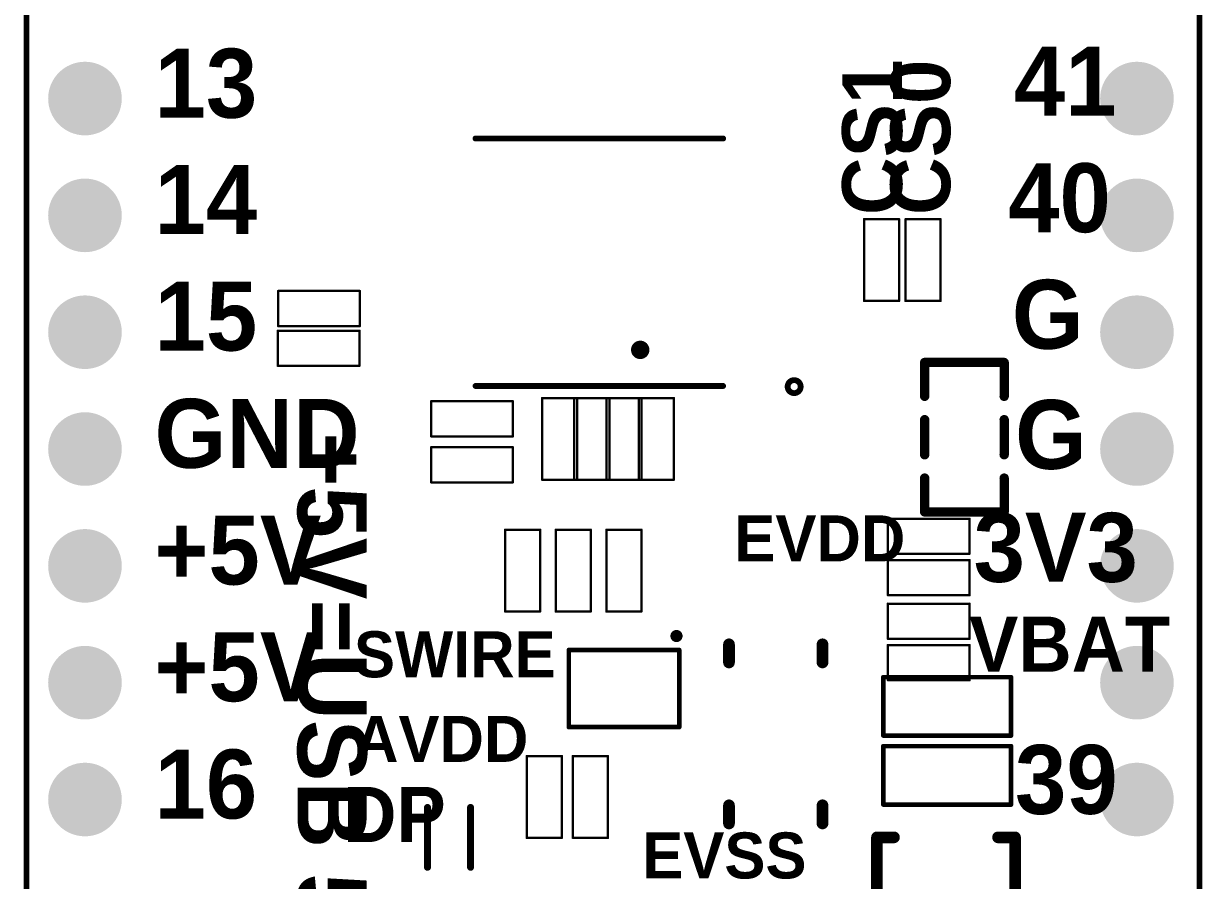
# Model space of a CAD drawing. Header units: millimetres. Extents: x 0.2 to 25.9, y -1.5 to 53.9.
# Drawn here: x 0.25 to 25.87, y 14.16 to 32.79 of the extents above; entities that cross this region are included whole.
import ezdxf

# ---------------------------------------------------------------- set-up
doc = ezdxf.new("R2010")
doc.units = ezdxf.units.MM
for name, color, linetype in [('KeepOutLayer', 6, 'Continuous'), ('MultiLayer', 9, 'Continuous'), ('PadHoleLayer', 156, 'Continuous'), ('TopOverlay', 2, 'Continuous')]:
    doc.layers.add(name, color=color, linetype=linetype)
doc.styles.add('Alibaba PuHuiTi Medium', font='', dxfattribs={"height": 0.2})
doc.styles.add('阿里巴巴普惠体 Heavy', font='', dxfattribs={"height": 0.2})
doc.styles.get('Alibaba PuHuiTi Medium').set_extended_font_data('Alibaba PuHuiTi Medium', bold=True)
doc.styles.get('阿里巴巴普惠体 Heavy').set_extended_font_data('阿里巴巴普惠体 Heavy', bold=True)

# ---------------------------------------------------------------- blocks, each defined once
blk = doc.blocks.new('RES_0402_2')
at = {"layer": 'TopOverlay', "const_width": 0.0508}
for points in [[(0.889, 0.381), (-0.889, 0.381)], [(-0.889, -0.381), (-0.889, 0.381)], [(0.889, -0.381), (0.889, 0.381)], [(0.889, -0.381), (-0.889, -0.381)]]:
    blk.add_lwpolyline(points, dxfattribs=at)
at = {"layer": 'TopOverlay', "const_width": 0.0254}
for points in [[(-0.9017, 0.381, 1), (-0.8763, 0.381, 1)], [(-0.9017, 0.381, 1), (-0.8763, 0.381, 1)], [(0.8763, 0.381, 1), (0.9017, 0.381, 1)], [(0.8763, 0.381, 1), (0.9017, 0.381, 1)], [(-0.9017, -0.381, 1), (-0.8763, -0.381, 1)], [(-0.9017, -0.381, 1), (-0.8763, -0.381, 1)], [(0.8763, -0.381, 1), (0.9017, -0.381, 1)], [(0.8763, -0.381, 1), (0.9017, -0.381, 1)]]:
    blk.add_lwpolyline(points, format="xyb", close=True, dxfattribs=at)
blk = doc.blocks.new('RES_0402_3')
at = {"layer": 'TopOverlay', "const_width": 0.0508}
for points in [[(-0.889, 0.381), (-0.889, -0.381)], [(-0.889, 0.381), (0.889, 0.381)], [(0.889, 0.381), (0.889, -0.381)], [(-0.889, -0.381), (0.889, -0.381)]]:
    blk.add_lwpolyline(points, dxfattribs=at)
at = {"layer": 'TopOverlay', "const_width": 0.0254}
for points in [[(-0.9017, 0.381, 1), (-0.8763, 0.381, 1)], [(-0.9017, 0.381, 1), (-0.8763, 0.381, 1)], [(0.8763, 0.381, 1), (0.9017, 0.381, 1)], [(0.8763, 0.381, 1), (0.9017, 0.381, 1)], [(-0.9017, -0.381, 1), (-0.8763, -0.381, 1)], [(-0.9017, -0.381, 1), (-0.8763, -0.381, 1)], [(0.8763, -0.381, 1), (0.9017, -0.381, 1)], [(0.8763, -0.381, 1), (0.9017, -0.381, 1)]]:
    blk.add_lwpolyline(points, format="xyb", close=True, dxfattribs=at)
blk = doc.blocks.new('RES_0402_4')
at = {"layer": 'TopOverlay', "const_width": 0.0508}
for points in [[(-0.889, 0.381), (0.889, 0.381)], [(-0.889, 0.381), (-0.889, -0.381)], [(0.889, 0.381), (0.889, -0.381)], [(-0.889, -0.381), (0.889, -0.381)]]:
    blk.add_lwpolyline(points, dxfattribs=at)
at = {"layer": 'TopOverlay', "const_width": 0.0254}
for points in [[(-0.9017, 0.381, 1), (-0.8763, 0.381, 1)], [(-0.9017, 0.381, 1), (-0.8763, 0.381, 1)], [(0.8763, 0.381, 1), (0.9017, 0.381, 1)], [(0.8763, 0.381, 1), (0.9017, 0.381, 1)], [(-0.9017, -0.381, 1), (-0.8763, -0.381, 1)], [(-0.9017, -0.381, 1), (-0.8763, -0.381, 1)], [(0.8763, -0.381, 1), (0.9017, -0.381, 1)], [(0.8763, -0.381, 1), (0.9017, -0.381, 1)]]:
    blk.add_lwpolyline(points, format="xyb", close=True, dxfattribs=at)
blk = doc.blocks.new('RES_0402_5')
at = {"layer": 'TopOverlay', "const_width": 0.0508}
for points in [[(-0.889, 0.381), (-0.889, -0.381)], [(-0.889, 0.381), (0.889, 0.381)], [(0.889, 0.381), (0.889, -0.381)], [(-0.889, -0.381), (0.889, -0.381)]]:
    blk.add_lwpolyline(points, dxfattribs=at)
at = {"layer": 'TopOverlay', "const_width": 0.0254}
for points in [[(-0.9017, 0.381, 1), (-0.8763, 0.381, 1)], [(-0.9017, 0.381, 1), (-0.8763, 0.381, 1)], [(0.8763, 0.381, 1), (0.9017, 0.381, 1)], [(0.8763, 0.381, 1), (0.9017, 0.381, 1)], [(-0.9017, -0.381, 1), (-0.8763, -0.381, 1)], [(-0.9017, -0.381, 1), (-0.8763, -0.381, 1)], [(0.8763, -0.381, 1), (0.9017, -0.381, 1)], [(0.8763, -0.381, 1), (0.9017, -0.381, 1)]]:
    blk.add_lwpolyline(points, format="xyb", close=True, dxfattribs=at)
blk = doc.blocks.new('CAP_0402_9')
at = {"layer": 'TopOverlay', "const_width": 0.0508}
for points in [[(-0.889, -0.381), (-0.889, 0.381)], [(0.889, 0.381), (-0.889, 0.381)], [(0.889, 0.381), (0.889, -0.381)], [(0.889, -0.381), (-0.889, -0.381)]]:
    blk.add_lwpolyline(points, dxfattribs=at)
at = {"layer": 'TopOverlay', "const_width": 0.0254}
for points in [[(-0.902, 0.381, 1), (-0.876, 0.381, 1)], [(-0.902, 0.381, 1), (-0.876, 0.381, 1)], [(0.876, 0.381, 1), (0.902, 0.381, 1)], [(0.876, 0.381, 1), (0.902, 0.381, 1)], [(-0.902, -0.381, 1), (-0.876, -0.381, 1)], [(-0.902, -0.381, 1), (-0.876, -0.381, 1)], [(0.876, -0.381, 1), (0.902, -0.381, 1)], [(0.876, -0.381, 1), (0.902, -0.381, 1)]]:
    blk.add_lwpolyline(points, format="xyb", close=True, dxfattribs=at)
blk = doc.blocks.new('CAP_0402_10')
at = {"layer": 'TopOverlay', "const_width": 0.0508}
for points in [[(0.889, 0.381), (-0.889, 0.381)], [(-0.889, -0.381), (-0.889, 0.381)], [(0.889, 0.381), (0.889, -0.381)], [(0.889, -0.381), (-0.889, -0.381)]]:
    blk.add_lwpolyline(points, dxfattribs=at)
at = {"layer": 'TopOverlay', "const_width": 0.0254}
for points in [[(-0.902, 0.381, 1), (-0.876, 0.381, 1)], [(-0.902, 0.381, 1), (-0.876, 0.381, 1)], [(0.876, 0.381, 1), (0.902, 0.381, 1)], [(0.876, 0.381, 1), (0.902, 0.381, 1)], [(-0.902, -0.381, 1), (-0.876, -0.381, 1)], [(-0.902, -0.381, 1), (-0.876, -0.381, 1)], [(0.876, -0.381, 1), (0.902, -0.381, 1)], [(0.876, -0.381, 1), (0.902, -0.381, 1)]]:
    blk.add_lwpolyline(points, format="xyb", close=True, dxfattribs=at)
blk = doc.blocks.new('L0805_11')
at = {"layer": 'TopOverlay', "const_width": 0.203}
for points in [[(-1.626, 0.864), (-1.626, -0.864)], [(-1.626, 0.864), (-0.889, 0.864)], [(-0.381, 0.864), (0.381, 0.864)], [(0.889, 0.864), (1.626, 0.864)], [(1.626, 0.864), (1.626, -0.864)], [(-1.626, -0.864), (-0.889, -0.864)], [(-0.381, -0.864), (0.381, -0.864)], [(0.889, -0.864), (1.626, -0.864)]]:
    blk.add_lwpolyline(points, dxfattribs=at)
at = {"layer": 'TopOverlay', "const_width": 0.102}
for points in [[(-1.676, 0.864, 1), (-1.575, 0.864, 1)], [(-1.676, 0.864, 1), (-1.575, 0.864, 1)], [(-0.94, 0.864, 1), (-0.838, 0.864, 1)], [(-0.432, 0.864, 1), (-0.33, 0.864, 1)], [(0.33, 0.864, 1), (0.432, 0.864, 1)], [(0.838, 0.864, 1), (0.94, 0.864, 1)], [(1.575, 0.864, 1), (1.676, 0.864, 1)], [(1.575, 0.864, 1), (1.676, 0.864, 1)], [(-1.676, -0.864, 1), (-1.575, -0.864, 1)], [(-1.676, -0.864, 1), (-1.575, -0.864, 1)], [(-0.94, -0.864, 1), (-0.838, -0.864, 1)], [(-0.432, -0.864, 1), (-0.33, -0.864, 1)], [(0.33, -0.864, 1), (0.432, -0.864, 1)], [(0.838, -0.864, 1), (0.94, -0.864, 1)], [(1.575, -0.864, 1), (1.676, -0.864, 1)], [(1.575, -0.864, 1), (1.676, -0.864, 1)]]:
    blk.add_lwpolyline(points, format="xyb", close=True, dxfattribs=at)
blk = doc.blocks.new('14P_HDR_12')
at = {"layer": 'MultiLayer'}
h = blk.add_hatch(color=9, dxfattribs=at)
edge = h.paths.add_edge_path()
edge.add_arc((1.27, 0), 0.8, 0, 360)
h = blk.add_hatch(color=9, dxfattribs=at)
edge = h.paths.add_edge_path()
edge.add_arc((3.81, 0), 0.8, 0, 360)
h = blk.add_hatch(color=9, dxfattribs=at)
edge = h.paths.add_edge_path()
edge.add_arc((6.35, 0), 0.8, 0, 360)
h = blk.add_hatch(color=9, dxfattribs=at)
edge = h.paths.add_edge_path()
edge.add_arc((8.89, 0), 0.8, 0, 360)
h = blk.add_hatch(color=9, dxfattribs=at)
edge = h.paths.add_edge_path()
edge.add_arc((11.43, 0), 0.8, 0, 360)
h = blk.add_hatch(color=9, dxfattribs=at)
edge = h.paths.add_edge_path()
edge.add_arc((13.97, 0), 0.8, 0, 360)
h = blk.add_hatch(color=9, dxfattribs=at)
edge = h.paths.add_edge_path()
edge.add_arc((16.51, 0), 0.8, 0, 360)
at = {"layer": 'PadHoleLayer'}
h = blk.add_hatch(color=156, dxfattribs=at)
edge = h.paths.add_edge_path()
edge.add_arc((1.27, 0), 0.5, 0, 360)
h = blk.add_hatch(color=156, dxfattribs=at)
edge = h.paths.add_edge_path()
edge.add_arc((3.81, 0), 0.5, 0, 360)
h = blk.add_hatch(color=156, dxfattribs=at)
edge = h.paths.add_edge_path()
edge.add_arc((6.35, 0), 0.5, 0, 360)
h = blk.add_hatch(color=156, dxfattribs=at)
edge = h.paths.add_edge_path()
edge.add_arc((8.89, 0), 0.5, 0, 360)
h = blk.add_hatch(color=156, dxfattribs=at)
edge = h.paths.add_edge_path()
edge.add_arc((11.43, 0), 0.5, 0, 360)
h = blk.add_hatch(color=156, dxfattribs=at)
edge = h.paths.add_edge_path()
edge.add_arc((13.97, 0), 0.5, 0, 360)
h = blk.add_hatch(color=156, dxfattribs=at)
edge = h.paths.add_edge_path()
edge.add_arc((16.51, 0), 0.5, 0, 360)
blk = doc.blocks.new('DFN_SMD_L1_0_W0_6_BI_16')
at = {"layer": 'TopOverlay', "const_width": 0.152}
for points in [[(-0.65, 0.468), (0.65, 0.468)], [(-0.65, -0.468), (0.65, -0.468)]]:
    blk.add_lwpolyline(points, dxfattribs=at)
at = {"layer": 'TopOverlay', "const_width": 0.076}
for points in [[(-0.688, 0.468, 1), (-0.612, 0.468, 1)], [(0.612, 0.468, 1), (0.688, 0.468, 1)], [(-0.688, -0.468, 1), (-0.612, -0.468, 1)], [(0.612, -0.468, 1), (0.688, -0.468, 1)]]:
    blk.add_lwpolyline(points, format="xyb", close=True, dxfattribs=at)
blk = doc.blocks.new('IND_SMD_L3_2_W3_0_SPM3012T_25')
at = {"layer": 'TopOverlay', "const_width": 0.254}
for points in [[(-1.6, 1.5), (1.6, 1.5)], [(-1.6, 1.5), (-1.6, 1.131)], [(1.6, 1.5), (1.6, 1.131)], [(-1.6, -1.131), (-1.6, -1.5)], [(1.6, -1.131), (1.6, -1.5)], [(-1.6, -1.5), (1.6, -1.5)]]:
    blk.add_lwpolyline(points, dxfattribs=at)
at = {"layer": 'TopOverlay', "const_width": 0.127}
for points in [[(-1.664, 1.5, 1), (-1.537, 1.5, 1)], [(-1.664, 1.5, 1), (-1.537, 1.5, 1)], [(1.537, 1.5, 1), (1.664, 1.5, 1)], [(1.537, 1.5, 1), (1.664, 1.5, 1)], [(-1.664, 1.131, 1), (-1.537, 1.131, 1)], [(1.537, 1.131, 1), (1.664, 1.131, 1)], [(-1.664, -1.131, 1), (-1.537, -1.131, 1)], [(1.537, -1.131, 1), (1.664, -1.131, 1)], [(-1.664, -1.5, 1), (-1.537, -1.5, 1)], [(-1.664, -1.5, 1), (-1.537, -1.5, 1)], [(1.537, -1.5, 1), (1.664, -1.5, 1)], [(1.537, -1.5, 1), (1.664, -1.5, 1)]]:
    blk.add_lwpolyline(points, format="xyb", close=True, dxfattribs=at)
blk = doc.blocks.new('CAP_0402_27')
at = {"layer": 'TopOverlay', "const_width": 0.0508}
for points in [[(-0.889, 0.381), (-0.889, -0.381)], [(-0.889, 0.381), (0.889, 0.381)], [(0.889, -0.381), (0.889, 0.381)], [(-0.889, -0.381), (0.889, -0.381)]]:
    blk.add_lwpolyline(points, dxfattribs=at)
at = {"layer": 'TopOverlay', "const_width": 0.0254}
for points in [[(-0.902, 0.381, 1), (-0.876, 0.381, 1)], [(-0.902, 0.381, 1), (-0.876, 0.381, 1)], [(0.876, 0.381, 1), (0.902, 0.381, 1)], [(0.876, 0.381, 1), (0.902, 0.381, 1)], [(-0.902, -0.381, 1), (-0.876, -0.381, 1)], [(-0.902, -0.381, 1), (-0.876, -0.381, 1)], [(0.876, -0.381, 1), (0.902, -0.381, 1)], [(0.876, -0.381, 1), (0.902, -0.381, 1)]]:
    blk.add_lwpolyline(points, format="xyb", close=True, dxfattribs=at)
blk = doc.blocks.new('IND_SMD_L2_5_W2_0_1_32')
at = {"layer": 'TopOverlay', "const_width": 0.254}
for points in [[(-0.197, 1.016), (0.197, 1.016)], [(-0.197, -1.016), (0.197, -1.016)]]:
    blk.add_lwpolyline(points, dxfattribs=at)
at = {"layer": 'TopOverlay', "const_width": 0.127}
for points in [[(-0.261, 1.016, 1), (-0.134, 1.016, 1)], [(0.134, 1.016, 1), (0.261, 1.016, 1)], [(-0.261, -1.016, 1), (-0.134, -1.016, 1)], [(0.134, -1.016, 1), (0.261, -1.016, 1)]]:
    blk.add_lwpolyline(points, format="xyb", close=True, dxfattribs=at)
blk = doc.blocks.new('CAP_0402_34')
at = {"layer": 'TopOverlay', "const_width": 0.0508}
for points in [[(0.889, 0.381), (-0.889, 0.381)], [(-0.889, -0.381), (-0.889, 0.381)], [(0.889, -0.381), (0.889, 0.381)], [(0.889, -0.381), (-0.889, -0.381)]]:
    blk.add_lwpolyline(points, dxfattribs=at)
at = {"layer": 'TopOverlay', "const_width": 0.0254}
for points in [[(-0.902, 0.381, 1), (-0.876, 0.381, 1)], [(-0.902, 0.381, 1), (-0.876, 0.381, 1)], [(0.876, 0.381, 1), (0.902, 0.381, 1)], [(0.876, 0.381, 1), (0.902, 0.381, 1)], [(-0.902, -0.381, 1), (-0.876, -0.381, 1)], [(-0.902, -0.381, 1), (-0.876, -0.381, 1)], [(0.876, -0.381, 1), (0.902, -0.381, 1)], [(0.876, -0.381, 1), (0.902, -0.381, 1)]]:
    blk.add_lwpolyline(points, format="xyb", close=True, dxfattribs=at)
blk = doc.blocks.new('DFN12_24X15X5_49')
at = {"layer": 'TopOverlay', "const_width": 0.1}
for points in [[(1.197, 0.838), (-1.203, 0.838)], [(-1.203, 0.838), (-1.203, -0.838)], [(1.197, 0.838), (1.197, -0.838)], [(1.197, -0.838), (-1.203, -0.838)]]:
    blk.add_lwpolyline(points, dxfattribs=at)
at = {"layer": 'TopOverlay'}
for points, const_width in [([(-1.228, 0.838, 1), (-1.178, 0.838, 1)], 0.05), ([(-1.228, 0.838, 1), (-1.178, 0.838, 1)], 0.05), ([(1.172, 0.838, 1), (1.222, 0.838, 1)], 0.05), ([(1.172, 0.838, 1), (1.222, 0.838, 1)], 0.05), ([(-1.138, -1.143, 1), (-1.148, -1.143, 1)], 0.254), ([(-1.212, -1.143, 1), (-1.085, -1.143, 1)], 0.127), ([(-1.201, -1.143, 1), (-1.074, -1.143, 1)], 0.127), ([(-1.228, -0.838, 1), (-1.178, -0.838, 1)], 0.05), ([(-1.228, -0.838, 1), (-1.178, -0.838, 1)], 0.05), ([(1.172, -0.838, 1), (1.222, -0.838, 1)], 0.05), ([(1.172, -0.838, 1), (1.222, -0.838, 1)], 0.05)]:
    blk.add_lwpolyline(points, format="xyb", close=True, dxfattribs=dict(at, const_width=const_width))
blk = doc.blocks.new('SOP2_8_51')
at = {"layer": 'TopOverlay', "const_width": 0.127}
for points in [[(2.69, 2.69), (-2.69, 2.69)], [(2.69, -2.69), (-2.69, -2.69)]]:
    blk.add_lwpolyline(points, dxfattribs=at)
at = {"layer": 'TopOverlay'}
for points, const_width in [([(-2.722, 2.69, 1), (-2.658, 2.69, 1)], 0.0635), ([(2.658, 2.69, 1), (2.722, 2.69, 1)], 0.0635), ([(-0.789, 1.905, 1), (-0.989, 1.905, 1)], 0.2), ([(-1.039, 1.905, 1), (-0.939, 1.905, 1)], 0.1), ([(-0.839, 1.905, 1), (-0.739, 1.905, 1)], 0.1), ([(-2.722, -2.69, 1), (-2.658, -2.69, 1)], 0.0635), ([(2.658, -2.69, 1), (2.722, -2.69, 1)], 0.0635)]:
    blk.add_lwpolyline(points, format="xyb", close=True, dxfattribs=dict(at, const_width=const_width))
blk = doc.blocks.new('RES_0402_54')
at = {"layer": 'TopOverlay', "const_width": 0.0508}
for points in [[(-0.889, 0.381), (-0.889, -0.381)], [(-0.889, 0.381), (0.889, 0.381)], [(0.889, 0.381), (0.889, -0.381)], [(-0.889, -0.381), (0.889, -0.381)]]:
    blk.add_lwpolyline(points, dxfattribs=at)
at = {"layer": 'TopOverlay', "const_width": 0.0254}
for points in [[(-0.9017, 0.381, 1), (-0.8763, 0.381, 1)], [(-0.9017, 0.381, 1), (-0.8763, 0.381, 1)], [(0.8763, 0.381, 1), (0.9017, 0.381, 1)], [(0.8763, 0.381, 1), (0.9017, 0.381, 1)], [(-0.9017, -0.381, 1), (-0.8763, -0.381, 1)], [(-0.9017, -0.381, 1), (-0.8763, -0.381, 1)], [(0.8763, -0.381, 1), (0.9017, -0.381, 1)], [(0.8763, -0.381, 1), (0.9017, -0.381, 1)]]:
    blk.add_lwpolyline(points, format="xyb", close=True, dxfattribs=at)
blk = doc.blocks.new('RES_0402_55')
at = {"layer": 'TopOverlay', "const_width": 0.0508}
for points in [[(0.889, 0.381), (-0.889, 0.381)], [(-0.889, -0.381), (-0.889, 0.381)], [(0.889, -0.381), (0.889, 0.381)], [(0.889, -0.381), (-0.889, -0.381)]]:
    blk.add_lwpolyline(points, dxfattribs=at)
at = {"layer": 'TopOverlay', "const_width": 0.0254}
for points in [[(-0.9017, 0.381, 1), (-0.8763, 0.381, 1)], [(-0.9017, 0.381, 1), (-0.8763, 0.381, 1)], [(0.8763, 0.381, 1), (0.9017, 0.381, 1)], [(0.8763, 0.381, 1), (0.9017, 0.381, 1)], [(-0.9017, -0.381, 1), (-0.8763, -0.381, 1)], [(-0.9017, -0.381, 1), (-0.8763, -0.381, 1)], [(0.8763, -0.381, 1), (0.9017, -0.381, 1)], [(0.8763, -0.381, 1), (0.9017, -0.381, 1)]]:
    blk.add_lwpolyline(points, format="xyb", close=True, dxfattribs=at)
blk = doc.blocks.new('RES_0402_61')
at = {"layer": 'TopOverlay', "const_width": 0.0508}
for points in [[(-0.889, 0.381), (0.889, 0.381)], [(-0.889, 0.381), (-0.889, -0.381)], [(0.889, 0.381), (0.889, -0.381)], [(-0.889, -0.381), (0.889, -0.381)]]:
    blk.add_lwpolyline(points, dxfattribs=at)
at = {"layer": 'TopOverlay', "const_width": 0.0254}
for points in [[(-0.9017, 0.381, 1), (-0.8763, 0.381, 1)], [(-0.9017, 0.381, 1), (-0.8763, 0.381, 1)], [(0.8763, 0.381, 1), (0.9017, 0.381, 1)], [(0.8763, 0.381, 1), (0.9017, 0.381, 1)], [(-0.9017, -0.381, 1), (-0.8763, -0.381, 1)], [(-0.9017, -0.381, 1), (-0.8763, -0.381, 1)], [(0.8763, -0.381, 1), (0.9017, -0.381, 1)], [(0.8763, -0.381, 1), (0.9017, -0.381, 1)]]:
    blk.add_lwpolyline(points, format="xyb", close=True, dxfattribs=at)
blk = doc.blocks.new('RES_0402_62')
at = {"layer": 'TopOverlay', "const_width": 0.0508}
for points in [[(-0.889, 0.381), (-0.889, -0.381)], [(-0.889, 0.381), (0.889, 0.381)], [(0.889, 0.381), (0.889, -0.381)], [(-0.889, -0.381), (0.889, -0.381)]]:
    blk.add_lwpolyline(points, dxfattribs=at)
at = {"layer": 'TopOverlay', "const_width": 0.0254}
for points in [[(-0.9017, 0.381, 1), (-0.8763, 0.381, 1)], [(-0.9017, 0.381, 1), (-0.8763, 0.381, 1)], [(0.8763, 0.381, 1), (0.9017, 0.381, 1)], [(0.8763, 0.381, 1), (0.9017, 0.381, 1)], [(-0.9017, -0.381, 1), (-0.8763, -0.381, 1)], [(-0.9017, -0.381, 1), (-0.8763, -0.381, 1)], [(0.8763, -0.381, 1), (0.9017, -0.381, 1)], [(0.8763, -0.381, 1), (0.9017, -0.381, 1)]]:
    blk.add_lwpolyline(points, format="xyb", close=True, dxfattribs=at)
blk = doc.blocks.new('RES_0402_63')
at = {"layer": 'TopOverlay', "const_width": 0.0508}
for points in [[(0.889, 0.381), (-0.889, 0.381)], [(-0.889, 0.381), (-0.889, -0.381)], [(0.889, 0.381), (0.889, -0.381)], [(0.889, -0.381), (-0.889, -0.381)]]:
    blk.add_lwpolyline(points, dxfattribs=at)
at = {"layer": 'TopOverlay', "const_width": 0.0254}
for points in [[(-0.9017, 0.381, 1), (-0.8763, 0.381, 1)], [(-0.9017, 0.381, 1), (-0.8763, 0.381, 1)], [(0.8763, 0.381, 1), (0.9017, 0.381, 1)], [(0.8763, 0.381, 1), (0.9017, 0.381, 1)], [(-0.9017, -0.381, 1), (-0.8763, -0.381, 1)], [(-0.9017, -0.381, 1), (-0.8763, -0.381, 1)], [(0.8763, -0.381, 1), (0.9017, -0.381, 1)], [(0.8763, -0.381, 1), (0.9017, -0.381, 1)]]:
    blk.add_lwpolyline(points, format="xyb", close=True, dxfattribs=at)
blk = doc.blocks.new('14P_HDR_70')
at = {"layer": 'MultiLayer'}
h = blk.add_hatch(color=9, dxfattribs=at)
edge = h.paths.add_edge_path()
edge.add_arc((1.27, 0), 0.8, 0, 360)
h = blk.add_hatch(color=9, dxfattribs=at)
edge = h.paths.add_edge_path()
edge.add_arc((3.81, 0), 0.8, 0, 360)
h = blk.add_hatch(color=9, dxfattribs=at)
edge = h.paths.add_edge_path()
edge.add_arc((6.35, 0), 0.8, 0, 360)
h = blk.add_hatch(color=9, dxfattribs=at)
edge = h.paths.add_edge_path()
edge.add_arc((8.89, 0), 0.8, 0, 360)
h = blk.add_hatch(color=9, dxfattribs=at)
edge = h.paths.add_edge_path()
edge.add_arc((11.43, 0), 0.8, 0, 360)
h = blk.add_hatch(color=9, dxfattribs=at)
edge = h.paths.add_edge_path()
edge.add_arc((13.97, 0), 0.8, 0, 360)
h = blk.add_hatch(color=9, dxfattribs=at)
edge = h.paths.add_edge_path()
edge.add_arc((16.51, 0), 0.8, 0, 360)
at = {"layer": 'PadHoleLayer'}
h = blk.add_hatch(color=156, dxfattribs=at)
edge = h.paths.add_edge_path()
edge.add_arc((1.27, 0), 0.5, 0, 360)
h = blk.add_hatch(color=156, dxfattribs=at)
edge = h.paths.add_edge_path()
edge.add_arc((3.81, 0), 0.5, 0, 360)
h = blk.add_hatch(color=156, dxfattribs=at)
edge = h.paths.add_edge_path()
edge.add_arc((6.35, 0), 0.5, 0, 360)
h = blk.add_hatch(color=156, dxfattribs=at)
edge = h.paths.add_edge_path()
edge.add_arc((8.89, 0), 0.5, 0, 360)
h = blk.add_hatch(color=156, dxfattribs=at)
edge = h.paths.add_edge_path()
edge.add_arc((11.43, 0), 0.5, 0, 360)
h = blk.add_hatch(color=156, dxfattribs=at)
edge = h.paths.add_edge_path()
edge.add_arc((13.97, 0), 0.5, 0, 360)
h = blk.add_hatch(color=156, dxfattribs=at)
edge = h.paths.add_edge_path()
edge.add_arc((16.51, 0), 0.5, 0, 360)
blk = doc.blocks.new('IND_SMD_L2_5_W2_0_1_73')
at = {"layer": 'TopOverlay', "const_width": 0.254}
for points in [[(0.197, 1.016), (-0.197, 1.016)], [(0.197, -1.016), (-0.197, -1.016)]]:
    blk.add_lwpolyline(points, dxfattribs=at)
at = {"layer": 'TopOverlay', "const_width": 0.127}
for points in [[(-0.261, 1.016, 1), (-0.134, 1.016, 1)], [(0.134, 1.016, 1), (0.261, 1.016, 1)], [(-0.261, -1.016, 1), (-0.134, -1.016, 1)], [(0.134, -1.016, 1), (0.261, -1.016, 1)]]:
    blk.add_lwpolyline(points, format="xyb", close=True, dxfattribs=at)
blk = doc.blocks.new('CAP_0402_78')
at = {"layer": 'TopOverlay', "const_width": 0.0508}
for points in [[(-0.889, 0.381), (0.889, 0.381)], [(-0.889, 0.381), (-0.889, -0.381)], [(0.889, -0.381), (0.889, 0.381)], [(-0.889, -0.381), (0.889, -0.381)]]:
    blk.add_lwpolyline(points, dxfattribs=at)
at = {"layer": 'TopOverlay', "const_width": 0.0254}
for points in [[(-0.902, 0.381, 1), (-0.876, 0.381, 1)], [(-0.902, 0.381, 1), (-0.876, 0.381, 1)], [(0.876, 0.381, 1), (0.902, 0.381, 1)], [(0.876, 0.381, 1), (0.902, 0.381, 1)], [(-0.902, -0.381, 1), (-0.876, -0.381, 1)], [(-0.902, -0.381, 1), (-0.876, -0.381, 1)], [(0.876, -0.381, 1), (0.902, -0.381, 1)], [(0.876, -0.381, 1), (0.902, -0.381, 1)]]:
    blk.add_lwpolyline(points, format="xyb", close=True, dxfattribs=at)
blk = doc.blocks.new('CAP_0402_79')
at = {"layer": 'TopOverlay', "const_width": 0.0508}
for points in [[(-0.889, 0.381), (-0.889, -0.381)], [(-0.889, 0.381), (0.889, 0.381)], [(0.889, 0.381), (0.889, -0.381)], [(-0.889, -0.381), (0.889, -0.381)]]:
    blk.add_lwpolyline(points, dxfattribs=at)
at = {"layer": 'TopOverlay', "const_width": 0.0254}
for points in [[(-0.902, 0.381, 1), (-0.876, 0.381, 1)], [(-0.902, 0.381, 1), (-0.876, 0.381, 1)], [(0.876, 0.381, 1), (0.902, 0.381, 1)], [(0.876, 0.381, 1), (0.902, 0.381, 1)], [(-0.902, -0.381, 1), (-0.876, -0.381, 1)], [(-0.902, -0.381, 1), (-0.876, -0.381, 1)], [(0.876, -0.381, 1), (0.902, -0.381, 1)], [(0.876, -0.381, 1), (0.902, -0.381, 1)]]:
    blk.add_lwpolyline(points, format="xyb", close=True, dxfattribs=at)
blk = doc.blocks.new('CAP_0402_80')
at = {"layer": 'TopOverlay', "const_width": 0.0508}
for points in [[(-0.889, 0.381), (0.889, 0.381)], [(-0.889, 0.381), (-0.889, -0.381)], [(0.889, 0.381), (0.889, -0.381)], [(-0.889, -0.381), (0.889, -0.381)]]:
    blk.add_lwpolyline(points, dxfattribs=at)
at = {"layer": 'TopOverlay', "const_width": 0.0254}
for points in [[(-0.902, 0.381, 1), (-0.876, 0.381, 1)], [(-0.902, 0.381, 1), (-0.876, 0.381, 1)], [(0.876, 0.381, 1), (0.902, 0.381, 1)], [(0.876, 0.381, 1), (0.902, 0.381, 1)], [(-0.902, -0.381, 1), (-0.876, -0.381, 1)], [(-0.902, -0.381, 1), (-0.876, -0.381, 1)], [(0.876, -0.381, 1), (0.902, -0.381, 1)], [(0.876, -0.381, 1), (0.902, -0.381, 1)]]:
    blk.add_lwpolyline(points, format="xyb", close=True, dxfattribs=at)
blk = doc.blocks.new('CAP_0603_84')
at = {"layer": 'TopOverlay', "const_width": 0.1}
for points in [[(1.384, 0.635), (-1.391, 0.635)], [(-1.391, 0.635), (-1.391, -0.635)], [(1.384, 0.635), (1.384, -0.635)], [(1.384, -0.635), (-1.391, -0.635)]]:
    blk.add_lwpolyline(points, dxfattribs=at)
at = {"layer": 'TopOverlay', "const_width": 0.05}
for points in [[(-1.416, 0.635, 1), (-1.366, 0.635, 1)], [(-1.416, 0.635, 1), (-1.366, 0.635, 1)], [(1.359, 0.635, 1), (1.409, 0.635, 1)], [(1.359, 0.635, 1), (1.409, 0.635, 1)], [(-1.416, -0.635, 1), (-1.366, -0.635, 1)], [(-1.416, -0.635, 1), (-1.366, -0.635, 1)], [(1.359, -0.635, 1), (1.409, -0.635, 1)], [(1.359, -0.635, 1), (1.409, -0.635, 1)]]:
    blk.add_lwpolyline(points, format="xyb", close=True, dxfattribs=at)
blk = doc.blocks.new('CAP_0402_85')
at = {"layer": 'TopOverlay', "const_width": 0.0508}
for points in [[(-0.889, 0.381), (-0.889, -0.381)], [(-0.889, 0.381), (0.889, 0.381)], [(0.889, -0.381), (0.889, 0.381)], [(-0.889, -0.381), (0.889, -0.381)]]:
    blk.add_lwpolyline(points, dxfattribs=at)
at = {"layer": 'TopOverlay', "const_width": 0.0254}
for points in [[(-0.902, 0.381, 1), (-0.876, 0.381, 1)], [(-0.902, 0.381, 1), (-0.876, 0.381, 1)], [(0.876, 0.381, 1), (0.902, 0.381, 1)], [(0.876, 0.381, 1), (0.902, 0.381, 1)], [(-0.902, -0.381, 1), (-0.876, -0.381, 1)], [(-0.902, -0.381, 1), (-0.876, -0.381, 1)], [(0.876, -0.381, 1), (0.902, -0.381, 1)], [(0.876, -0.381, 1), (0.902, -0.381, 1)]]:
    blk.add_lwpolyline(points, format="xyb", close=True, dxfattribs=at)
blk = doc.blocks.new('CAP_0603_86')
at = {"layer": 'TopOverlay', "const_width": 0.1}
for points in [[(-1.391, 0.635), (-1.391, -0.635)], [(1.384, 0.635), (-1.391, 0.635)], [(1.384, 0.635), (1.384, -0.635)], [(1.384, -0.635), (-1.391, -0.635)]]:
    blk.add_lwpolyline(points, dxfattribs=at)
at = {"layer": 'TopOverlay', "const_width": 0.05}
for points in [[(-1.416, 0.635, 1), (-1.366, 0.635, 1)], [(-1.416, 0.635, 1), (-1.366, 0.635, 1)], [(1.359, 0.635, 1), (1.409, 0.635, 1)], [(1.359, 0.635, 1), (1.409, 0.635, 1)], [(-1.416, -0.635, 1), (-1.366, -0.635, 1)], [(-1.416, -0.635, 1), (-1.366, -0.635, 1)], [(1.359, -0.635, 1), (1.409, -0.635, 1)], [(1.359, -0.635, 1), (1.409, -0.635, 1)]]:
    blk.add_lwpolyline(points, format="xyb", close=True, dxfattribs=at)
blk = doc.blocks.new('CAP_0402_89')
at = {"layer": 'TopOverlay', "const_width": 0.0508}
for points in [[(0.889, 0.381), (-0.889, 0.381)], [(-0.889, -0.381), (-0.889, 0.381)], [(0.889, 0.381), (0.889, -0.381)], [(0.889, -0.381), (-0.889, -0.381)]]:
    blk.add_lwpolyline(points, dxfattribs=at)
at = {"layer": 'TopOverlay', "const_width": 0.0254}
for points in [[(-0.902, 0.381, 1), (-0.876, 0.381, 1)], [(-0.902, 0.381, 1), (-0.876, 0.381, 1)], [(0.876, 0.381, 1), (0.902, 0.381, 1)], [(0.876, 0.381, 1), (0.902, 0.381, 1)], [(-0.902, -0.381, 1), (-0.876, -0.381, 1)], [(-0.902, -0.381, 1), (-0.876, -0.381, 1)], [(0.876, -0.381, 1), (0.902, -0.381, 1)], [(0.876, -0.381, 1), (0.902, -0.381, 1)]]:
    blk.add_lwpolyline(points, format="xyb", close=True, dxfattribs=at)
blk = doc.blocks.new('CAP_0402_90')
at = {"layer": 'TopOverlay', "const_width": 0.0508}
for points in [[(-0.889, -0.381), (-0.889, 0.381)], [(0.889, 0.381), (-0.889, 0.381)], [(0.889, 0.381), (0.889, -0.381)], [(0.889, -0.381), (-0.889, -0.381)]]:
    blk.add_lwpolyline(points, dxfattribs=at)
at = {"layer": 'TopOverlay', "const_width": 0.0254}
for points in [[(-0.902, 0.381, 1), (-0.876, 0.381, 1)], [(-0.902, 0.381, 1), (-0.876, 0.381, 1)], [(0.876, 0.381, 1), (0.902, 0.381, 1)], [(0.876, 0.381, 1), (0.902, 0.381, 1)], [(-0.902, -0.381, 1), (-0.876, -0.381, 1)], [(-0.902, -0.381, 1), (-0.876, -0.381, 1)], [(0.876, -0.381, 1), (0.902, -0.381, 1)], [(0.876, -0.381, 1), (0.902, -0.381, 1)]]:
    blk.add_lwpolyline(points, format="xyb", close=True, dxfattribs=at)

msp = doc.modelspace()

# ---------------------------------------------------------------- linework, layer by layer
at = {"layer": 'KeepOutLayer', "const_width": 0.127}
for points in [[(0.318, 1.223), (0.318, 52.7)], [(25.808, 1.223), (25.808, 52.693)]]:
    msp.add_lwpolyline(points, dxfattribs=at)
at = {"layer": 'TopOverlay'}
for points, const_width in [([(17.141, 24.9, 1), (16.859, 24.9, 1)], 0.127), ([(16.827, 24.9, 1), (16.89, 24.9, 1)], 0.0635), ([(17.11, 24.9, 1), (17.173, 24.9, 1)], 0.0635)]:
    msp.add_lwpolyline(points, format="xyb", close=True, dxfattribs=dict(at, const_width=const_width))

# ---------------------------------------------------------------- block references
for name, p, rotation in [('14P_HDR_70', (1.589, 32.433), 270), ('14P_HDR_12', (24.449, 32.433), 270), ('SOP2_8_51', (12.766, 27.604), 180), ('RES_0402_62', (18.9, 27.652), 90), ('RES_0402_61', (19.8, 27.652), 90), ('CAP_0402_89', (6.674, 26.598), 180), ('CAP_0402_90', (6.666, 25.735), 180), ('L0805_11', (20.7, 23.8), 90), ('CAP_0402_9', (10, 24.2), 180), ('RES_0402_5', (11.904, 23.763), 90), ('RES_0402_4', (12.604, 23.763), 90), ('RES_0402_2', (13.304, 23.763), 270), ('RES_0402_3', (14.004, 23.763), 90), ('CAP_0402_10', (10, 23.2), 180), ('RES_0402_63', (19.924, 21.648), 180), ('RES_0402_54', (11.1, 20.9), 90), ('RES_0402_55', (12.2, 20.9), 270), ('CAP_0402_34', (13.3, 20.9), 270), ('DFN12_24X15X5_49', (13.3, 18.335), 180), ('IND_SMD_L2_5_W2_0_1_73', (16.6, 19.1), 270), ('CAP_0603_84', (20.322, 17.948), 180), ('CAP_0603_86', (20.322, 16.448), 180), ('CAP_0402_79', (11.571, 15.979), 90), ('CAP_0402_80', (12.571, 15.979), 90), ('IND_SMD_L2_5_W2_0_1_32', (16.6, 15.6), 90), ('DFN_SMD_L1_0_W0_6_BI_16', (9.5, 15.1), 90), ('IND_SMD_L3_2_W3_0_SPM3012T_25', (20.3, 13.5), 90)]:
    msp.add_blockref(name, p, dxfattribs=dict(rotation=rotation))
for name, p in [('CAP_0402_27', (19.924, 20.748)), ('CAP_0402_78', (19.924, 19.8)), ('CAP_0402_85', (19.924, 18.9))]:
    msp.add_blockref(name, p)

# ---------------------------------------------------------------- texts
at = {"layer": 'TopOverlay', "style": '阿里巴巴普惠体 Heavy'}
for s, height, p in [('41', 1.5, (21.775, 30.79)), ('13', 1.5, (3.102, 30.748)), ('14', 1.5, (3.102, 28.221)), ('40', 1.5, (21.65, 28.256)), ('15', 1.5, (3.102, 25.683)), ('G', 1.5, (21.731, 25.723)), ('GND', 1.5, (3.101, 23.134)), ('G', 1.5, (21.8, 23.11)), ('+5V', 1.5, (3.101, 20.597)), ('EVDD', 1, (15.7, 21.1)), ('3V3', 1.5, (20.9, 20.656)), ('VBAT', 1.2, (20.801, 18.7)), ('+5V', 1.5, (3.101, 18.059)), ('SWIRE', 1, (7.435, 18.58)), ('AVDD', 1, (7.435, 16.741)), ('16', 1.5, (3.101, 15.51)), ('39', 1.5, (21.8, 15.61)), ('EVSS', 1, (13.7, 14.207))]:
    msp.add_text(s, height=height, dxfattribs=at).set_placement(p)
at = {"layer": 'TopOverlay'}
for s, height, rotation, style, p in [('CS1', 1.3, 90, 'Alibaba PuHuiTi Medium', (19.344, 28.629)), ('CS0', 1.3, 90, 'Alibaba PuHuiTi Medium', (20.391, 28.629)), ('+5V=USB 5V', 1.5, 270, '阿里巴巴普惠体 Heavy', (6.21, 23.9)), ('DP', 1.2, 360, '阿里巴巴普惠体 Heavy', (7.2, 14.998))]:
    msp.add_text(s, height=height, rotation=rotation, dxfattribs=dict(at, style=style)).set_placement(p)

doc.saveas('drawing.dxf')
